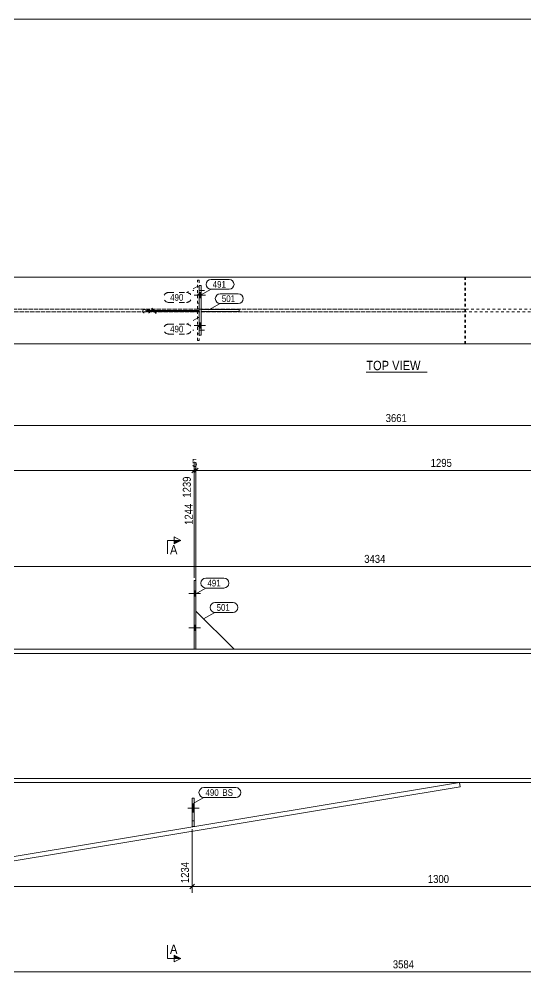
# Model space of a CAD drawing. Header units: millimetres. Extents: x 2 to 825, y 1 to 579.
# Drawn here: x 195.1 to 385.1, y 221.8 to 579 of the extents above; entities that cross this region are included whole.
import ezdxf

# ---------------------------------------------------------------- set-up
doc = ezdxf.new("R2010")
doc.units = ezdxf.units.MM
for name, pattern in [('XKITLINE00', [0]), ('XKITLINE01', [4, 1, -1, 1, -1]), ('XKITLINE02', [4, 2, -2])]:
    doc.linetypes.add(name, pattern=pattern)
for name, color, linetype, lineweight in [('Bolt', 3, 'Continuous', 0), ('Dimensions', 7, 'Continuous', 0), ('DrawingSheet', 5, 'Continuous', 0), ('OtherObjectType', 7, 'Continuous', 0), ('Part', 2, 'Continuous', 0), ('PartMark', 7, 'Continuous', 0), ('Section', 6, 'Continuous', 0)]:
    doc.layers.add(name, color=color, linetype=linetype, lineweight=lineweight)
doc.styles.add('ARIAL', font='ARIAL.TTF')

# ---------------------------------------------------------------- blocks, each defined once
blk = doc.blocks.new('*A7')
at = {"layer": 'Bolt'}
for points in [[(260.68, 364.61), (261.39, 364.61), (261.39, 362.61), (260.68, 362.61)], [(260.68, 364.61), (261.39, 364.61), (261.39, 362.61), (260.68, 362.61)], [(260.68, 351.76), (261.39, 351.76), (261.39, 349.76), (260.68, 349.76)], [(260.68, 351.76), (261.39, 351.76), (261.39, 349.76), (260.68, 349.76)]]:
    blk.add_hatch(color=3, dxfattribs=at).paths.add_polyline_path(points, flags=17)
at = {"layer": 'Bolt', "color": 3, "linetype": 'XKITLINE00', "lineweight": 0}
for p, q in [((261.39, 364.61), (260.68, 364.61)), ((261.39, 364.61), (260.68, 364.61)), ((263.05, 363.61), (258.77, 363.61)), ((263.05, 363.61), (258.77, 363.61)), ((261.39, 362.61), (260.68, 362.61)), ((261.39, 362.61), (260.68, 362.61)), ((263.05, 350.76), (258.77, 350.76)), ((263.05, 350.76), (258.77, 350.76)), ((261.39, 351.76), (260.68, 351.76)), ((261.39, 351.76), (260.68, 351.76)), ((261.39, 349.76), (260.68, 349.76)), ((261.39, 349.76), (260.68, 349.76))]:
    blk.add_line(p, q, dxfattribs=at)
blk = doc.blocks.new('*A8')
at = {"layer": 'Bolt'}
blk.add_hatch(color=3, dxfattribs=at).paths.add_polyline_path([(260.68, 281.7), (259.97, 281.7), (259.97, 284.51), (260.68, 284.51)], flags=17)
at = {"layer": 'Bolt', "color": 3, "linetype": 'XKITLINE00', "lineweight": 0}
for p, q in [((262.61, 283.11), (258.32, 283.11)), ((260.68, 284.51), (259.97, 284.51)), ((260.68, 281.7), (259.97, 281.7))]:
    blk.add_line(p, q, dxfattribs=at)
blk = doc.blocks.new('*A9')
at = {"layer": 'Bolt', "color": 3, "linetype": 'XKITLINE02', "lineweight": 0}
for p, q in [((262.61, 283.11), (258.32, 283.11)), ((260.68, 284.51), (259.97, 284.51)), ((260.68, 281.7), (259.97, 281.7))]:
    blk.add_line(p, q, dxfattribs=at)
blk = doc.blocks.new('*A12')
at = {"layer": 'Part', "color": 2, "linetype": 'XKITLINE00', "lineweight": 0}
for p, q in [((595.66, 341.19), (88.8, 341.19)), ((595.66, 342.76), (88.97, 342.76)), ((595.66, 294.33), (83.86, 294.33)), ((83.69, 292.76), (595.66, 292.76))]:
    blk.add_line(p, q, dxfattribs=at)
blk = doc.blocks.new('*A17')
at = {"layer": 'Part', "color": 2, "linetype": 'XKITLINE00', "lineweight": 0}
for p, q in [((260.68, 342.76), (260.68, 368.47)), ((260.68, 368.47), (261.39, 368.47)), ((261.39, 368.47), (261.39, 342.76))]:
    blk.add_line(p, q, dxfattribs=at)
at = {"layer": 'Part', "color": 7, "linetype": 'XKITLINE01', "lineweight": 0}
blk.add_line((261.39, 342.76), (260.68, 342.76), dxfattribs=at)
blk = doc.blocks.new('*A18')
at = {"layer": 'Part', "color": 2, "linetype": 'XKITLINE00', "lineweight": 0}
blk.add_line((275.68, 342.76), (261.39, 357.04), dxfattribs=at)
at = {"layer": 'Part', "color": 7, "linetype": 'XKITLINE01', "lineweight": 0}
for p, q in [((261.39, 357.04), (261.39, 342.76)), ((261.39, 342.76), (275.68, 342.76))]:
    blk.add_line(p, q, dxfattribs=at)
blk = doc.blocks.new('*A19')
at = {"layer": 'Part', "color": 2, "linetype": 'XKITLINE00', "lineweight": 0}
for p, q in [((259.97, 276.25), (259.97, 286.96)), ((259.97, 286.96), (260.68, 286.96)), ((260.68, 286.96), (260.68, 276.25)), ((260.68, 276.25), (259.97, 276.25))]:
    blk.add_line(p, q, dxfattribs=at)
at = {"layer": 'Part', "color": 7, "linetype": 'XKITLINE01', "lineweight": 0}
blk.add_line((259.97, 278.39), (260.68, 278.39), dxfattribs=at)
blk = doc.blocks.new('*A20')
at = {"layer": 'Part', "color": 7, "linetype": 'XKITLINE01', "lineweight": 0}
for p, q in [((259.97, 286.96), (259.97, 276.25)), ((260.68, 286.96), (259.97, 286.96)), ((260.68, 276.25), (260.68, 286.96)), ((259.97, 278.39), (260.68, 278.39)), ((259.97, 276.25), (260.68, 276.25))]:
    blk.add_line(p, q, dxfattribs=at)
blk = doc.blocks.new('*A25')
at = {"layer": 'Part', "color": 2, "linetype": 'XKITLINE00', "lineweight": 0}
for p, q in [((360.47, 291.21), (78.6, 244.45)), ((78.77, 246.07), (360.21, 292.76)), ((83.47, 290.68), (85.78, 292.76)), ((360.21, 292.76), (360.47, 291.21))]:
    blk.add_line(p, q, dxfattribs=at)
at = {"layer": 'Part', "color": 7, "linetype": 'XKITLINE01', "lineweight": 0}
for p, q in [((78.6, 244.45), (83.47, 290.68)), ((85.78, 292.76), (360.21, 292.76))]:
    blk.add_line(p, q, dxfattribs=at)
blk = doc.blocks.new('*A29')
at = {"layer": 'Bolt'}
for points in [[(262.65, 476.49), (263.37, 476.49), (263.37, 474.49), (262.65, 474.49)], [(262.65, 476.49), (263.37, 476.49), (263.37, 474.49), (262.65, 474.49)], [(262.65, 465.06), (263.37, 465.06), (263.37, 463.06), (262.65, 463.06)], [(262.65, 465.06), (263.37, 465.06), (263.37, 463.06), (262.65, 463.06)]]:
    blk.add_hatch(color=3, dxfattribs=at).paths.add_polyline_path(points, flags=17)
at = {"layer": 'Bolt', "color": 3, "linetype": 'XKITLINE00', "lineweight": 0}
for p, q in [((265.02, 475.49), (260.74, 475.49)), ((265.02, 475.49), (260.74, 475.49)), ((263.37, 476.49), (262.65, 476.49)), ((263.37, 476.49), (262.65, 476.49)), ((263.37, 474.49), (262.65, 474.49)), ((263.37, 474.49), (262.65, 474.49)), ((263.37, 465.06), (262.65, 465.06)), ((263.37, 465.06), (262.65, 465.06)), ((265.02, 464.06), (260.74, 464.06)), ((265.02, 464.06), (260.74, 464.06)), ((263.37, 463.06), (262.65, 463.06)), ((263.37, 463.06), (262.65, 463.06))]:
    blk.add_line(p, q, dxfattribs=at)
blk = doc.blocks.new('*A30')
at = {"layer": 'Bolt', "color": 3, "linetype": 'XKITLINE02', "lineweight": 0}
for p, q in [((264.58, 462.34), (260.29, 462.34)), ((262.65, 463.75), (261.94, 463.75)), ((262.65, 460.94), (261.94, 460.94))]:
    blk.add_line(p, q, dxfattribs=at)
blk = doc.blocks.new('*A31')
at = {"layer": 'Bolt', "color": 3, "linetype": 'XKITLINE02', "lineweight": 0}
for p, q in [((264.58, 477.2), (260.29, 477.2)), ((262.65, 478.6), (261.94, 478.6)), ((262.65, 475.8), (261.94, 475.8))]:
    blk.add_line(p, q, dxfattribs=at)
blk = doc.blocks.new('*A34')
at = {"layer": 'Part', "color": 2, "linetype": 'XKITLINE00', "lineweight": 0}
for p, q in [((597.64, 482.27), (91.09, 482.27)), ((597.64, 457.27), (91.09, 457.27))]:
    blk.add_line(p, q, dxfattribs=at)
at = {"layer": 'Part', "color": 7, "linetype": 'XKITLINE01', "lineweight": 0}
for p, q in [((597.64, 470.27), (85.83, 470.27)), ((85.83, 469.27), (597.64, 469.27))]:
    blk.add_line(p, q, dxfattribs=at)
blk = doc.blocks.new('*A39')
at = {"layer": 'Part', "color": 2, "linetype": 'XKITLINE00', "lineweight": 0}
for p, q in [((262.65, 479.06), (263.37, 479.06)), ((262.65, 479.06), (262.65, 460.49)), ((263.37, 479.06), (263.37, 460.49)), ((262.65, 460.49), (263.37, 460.49))]:
    blk.add_line(p, q, dxfattribs=at)
blk = doc.blocks.new('*A40')
at = {"layer": 'Part', "color": 2, "linetype": 'XKITLINE00', "lineweight": 0}
for p, q in [((263.37, 470.13), (277.65, 470.13)), ((277.65, 469.41), (263.37, 469.41)), ((277.65, 469.41), (277.65, 470.13))]:
    blk.add_line(p, q, dxfattribs=at)
at = {"layer": 'Part', "color": 7, "linetype": 'XKITLINE01', "lineweight": 0}
blk.add_line((263.37, 469.41), (263.37, 470.13), dxfattribs=at)
blk.add_line((263.37, 469.41), (263.37, 470.13), dxfattribs=at)
blk = doc.blocks.new('*A41')
at = {"layer": 'Part', "color": 7, "linetype": 'XKITLINE01', "lineweight": 0}
for p, q in [((261.94, 458.49), (261.94, 469.2)), ((261.94, 469.2), (262.65, 469.2)), ((262.65, 469.2), (262.65, 458.49)), ((261.94, 467.06), (262.65, 467.06)), ((262.65, 458.49), (261.94, 458.49))]:
    blk.add_line(p, q, dxfattribs=at)
blk = doc.blocks.new('*A42')
at = {"layer": 'Part', "color": 7, "linetype": 'XKITLINE01', "lineweight": 0}
for p, q in [((261.94, 470.34), (261.94, 481.06)), ((261.94, 481.06), (262.65, 481.06)), ((262.65, 481.06), (262.65, 470.34)), ((261.94, 472.49), (262.65, 472.49)), ((262.65, 470.34), (261.94, 470.34))]:
    blk.add_line(p, q, dxfattribs=at)
blk = doc.blocks.new('*A47')
at = {"layer": 'Part', "color": 7, "linetype": 'XKITLINE01', "lineweight": 0}
for p, q in [((362.44, 482.27), (80.57, 482.27)), ((80.57, 457.27), (80.57, 482.27)), ((80.74, 470.27), (80.74, 482.27)), ((362.18, 457.27), (362.18, 482.27)), ((362.44, 457.27), (362.44, 482.27)), ((362.18, 470.27), (80.74, 470.27)), ((362.18, 469.27), (80.74, 469.27)), ((80.74, 457.27), (80.74, 469.27)), ((85.45, 470.27), (85.45, 469.27)), ((87.75, 469.27), (87.75, 470.27)), ((362.44, 457.27), (80.57, 457.27))]:
    blk.add_line(p, q, dxfattribs=at)
blk = doc.blocks.new('*A65')
at = {"layer": 'DrawingSheet', "color": 5, "linetype": 'XKITLINE00', "lineweight": 0}
blk.add_line((825, 579), (5, 579), dxfattribs=at)
blk = doc.blocks.new('*A73')
at = {"layer": 'Dimensions', "color": 7, "linetype": 'XKITLINE00', "lineweight": 0}
blk.add_line((75.49, 426.56), (598.52, 426.56), dxfattribs=at)
at = {"layer": 'Dimensions', "color": 3, "style": 'ARIAL', "width": 0.85}
blk.add_text('3661', height=3, dxfattribs=at).set_placement((332.55, 427.91))
blk = doc.blocks.new('*A94')
at = {"layer": 'PartMark', "color": 7, "linetype": 'XKITLINE00', "lineweight": 0}
for p, q in [((265.11, 369.38), (271.87, 369.38)), ((260.86, 363.29), (265.11, 365.68)), ((265.11, 365.68), (271.87, 365.68))]:
    blk.add_line(p, q, dxfattribs=at)
for centre, start, end in [((265.11, 367.53), 90, 270), ((271.87, 367.53), 270, 90)]:
    blk.add_arc(centre, 1.85, start, end, dxfattribs=at)
at = {"layer": 'PartMark', "color": 3, "style": 'ARIAL', "width": 0.85}
blk.add_text('491', height=2.5, dxfattribs=at).set_placement((265.71, 366.28))
blk = doc.blocks.new('*A95')
at = {"layer": 'PartMark', "color": 7, "linetype": 'XKITLINE00', "lineweight": 0}
for p, q in [((268.54, 360.24), (275.3, 360.24)), ((264.29, 354.14), (268.54, 356.54)), ((268.54, 356.54), (275.3, 356.54))]:
    blk.add_line(p, q, dxfattribs=at)
for centre, start, end in [((268.54, 358.39), 90, 270), ((275.3, 358.39), 270, 90)]:
    blk.add_arc(centre, 1.85, start, end, dxfattribs=at)
at = {"layer": 'PartMark', "color": 3, "style": 'ARIAL', "width": 0.85}
blk.add_text('501', height=2.5, dxfattribs=at).set_placement((269.14, 357.14))
blk = doc.blocks.new('*A97')
at = {"layer": 'PartMark', "color": 7, "linetype": 'XKITLINE00', "lineweight": 0}
for p, q in [((264.39, 290.87), (276.35, 290.87)), ((260.15, 284.78), (264.39, 287.17)), ((264.39, 287.17), (276.35, 287.17))]:
    blk.add_line(p, q, dxfattribs=at)
for centre, start, end in [((264.39, 289.02), 90, 270), ((276.35, 289.02), 270, 90)]:
    blk.add_arc(centre, 1.85, start, end, dxfattribs=at)
at = {"layer": 'PartMark', "color": 3, "style": 'ARIAL', "width": 0.85}
for s, p in [('490', (264.99, 287.77)), ('BS', (271.31, 287.77))]:
    blk.add_text(s, height=2.5, dxfattribs=at).set_placement(p)
blk = doc.blocks.new('*A99')
at = {"layer": 'Section'}
for points in [[(253.18, 383.57), (255.68, 383.57), (253.18, 382.32)], [(253.18, 228.04), (255.68, 226.79), (253.18, 226.79)]]:
    blk.add_hatch(color=3, dxfattribs=at).paths.add_polyline_path(points, flags=17)
at = {"layer": 'Section', "color": 1, "linetype": 'XKITLINE00', "lineweight": 0}
for p, q in [((250.68, 383.57), (250.68, 378.57)), ((250.68, 383.57), (255.68, 383.57)), ((250.68, 226.79), (250.68, 231.79)), ((250.68, 226.79), (255.68, 226.79))]:
    blk.add_line(p, q, dxfattribs=at)
at = {"layer": 'Section', "color": 3, "linetype": 'XKITLINE00', "lineweight": 0}
for p, q in [((253.18, 382.32), (253.18, 384.82)), ((253.18, 384.82), (255.68, 383.57)), ((255.68, 383.57), (253.18, 382.32)), ((255.68, 226.79), (253.18, 228.04)), ((253.18, 228.04), (253.18, 225.54)), ((255.68, 226.79), (253.18, 225.54))]:
    blk.add_line(p, q, dxfattribs=at)
at = {"layer": 'Section', "color": 7, "style": 'ARIAL', "width": 0.85}
for p in [(251.68, 378.32), (251.68, 228.54)]:
    blk.add_text('A', height=3.5, dxfattribs=at).set_placement(p)
blk = doc.blocks.new('*A102')
at = {"layer": 'Dimensions', "color": 7, "linetype": 'XKITLINE00', "lineweight": 0}
blk.add_line((83.69, 221.76), (595.66, 221.76), dxfattribs=at)
at = {"layer": 'Dimensions', "color": 3, "style": 'ARIAL', "width": 0.85}
blk.add_text('3584', height=3, dxfattribs=at).set_placement((335.23, 223.11))
blk = doc.blocks.new('*A104')
at = {"layer": 'Dimensions', "color": 7, "linetype": 'XKITLINE00', "lineweight": 0}
blk.add_line((83.69, 373.76), (574.24, 373.76), dxfattribs=at)
at = {"layer": 'Dimensions', "color": 3, "style": 'ARIAL', "width": 0.85}
blk.add_text('3434', height=3, dxfattribs=at).set_placement((324.51, 375.11))
blk = doc.blocks.new('*A106')
at = {"layer": 'Dimensions', "color": 7, "linetype": 'XKITLINE00', "lineweight": 0}
for p, q in [((83.69, 291.76), (83.69, 251.36)), ((259.97, 275.25), (259.97, 251.36)), ((84.54, 254.61), (82.84, 252.91)), ((83.69, 253.76), (259.97, 253.76)), ((260.81, 254.61), (259.12, 252.91))]:
    blk.add_line(p, q, dxfattribs=at)
at = {"layer": 'Dimensions', "color": 3}
for p in [(83.69, 253.76), (259.97, 253.76)]:
    blk.add_point(p, dxfattribs=at)
at = {"layer": 'Dimensions', "color": 3, "style": 'ARIAL', "width": 0.85}
blk.add_text('1234', height=3, rotation=90.0002, dxfattribs=at).set_placement((258.77, 255.06))
blk.add_text('1234', height=3, dxfattribs=at).set_placement((167.38, 255.11))
blk = doc.blocks.new('*A107')
at = {"layer": 'Dimensions', "color": 7, "linetype": 'XKITLINE00', "lineweight": 0}
for p, q in [((445.68, 293.33), (445.68, 251.36)), ((259.97, 275.25), (259.97, 251.36)), ((260.81, 254.61), (259.12, 252.91)), ((259.97, 253.76), (445.68, 253.76)), ((446.53, 254.61), (444.83, 252.91))]:
    blk.add_line(p, q, dxfattribs=at)
at = {"layer": 'Dimensions', "color": 3}
for p in [(259.97, 253.76), (445.68, 253.76)]:
    blk.add_point(p, dxfattribs=at)
at = {"layer": 'Dimensions', "color": 3, "style": 'ARIAL', "width": 0.85}
blk.add_text('2534', height=3, rotation=90.0002, dxfattribs=at).set_placement((444.48, 255.06))
blk.add_text('1300', height=3, dxfattribs=at).set_placement((348.37, 255.11))
blk = doc.blocks.new('*A109')
at = {"layer": 'Dimensions', "color": 7, "linetype": 'XKITLINE00', "lineweight": 0}
for p, q in [((83.69, 293.76), (83.69, 414.26)), ((83.69, 293.76), (83.69, 412.61)), ((260.68, 369.47), (260.68, 412.61)), ((84.54, 410.61), (82.84, 408.91)), ((86.19, 410.26), (83.69, 409.76)), ((83.69, 409.76), (260.68, 409.76)), ((86.19, 409.26), (83.69, 409.76)), ((90.91, 409.76), (83.69, 409.76)), ((261.53, 410.61), (259.83, 408.91))]:
    blk.add_line(p, q, dxfattribs=at)
at = {"layer": 'Dimensions', "color": 3}
for p in [(83.69, 409.76), (260.68, 409.76)]:
    blk.add_point(p, dxfattribs=at)
at = {"layer": 'Dimensions', "color": 7}
blk.add_point((83.69, 409.76), dxfattribs=at)
at = {"layer": 'Dimensions', "color": 3, "style": 'ARIAL', "width": 0.85}
for s, p in [('RD', (85.14, 410.96)), ('1239', (167.74, 411.11))]:
    blk.add_text(s, height=3, dxfattribs=at).set_placement(p)
blk.add_text('1239', height=3, rotation=90.0002, dxfattribs=at).set_placement((259.48, 399.56))
blk = doc.blocks.new('*A110')
at = {"layer": 'Dimensions', "color": 7, "linetype": 'XKITLINE00', "lineweight": 0}
for p, q in [((260.68, 369.47), (260.68, 412.61)), ((261.39, 358.04), (261.39, 412.61)), ((261.53, 410.61), (259.83, 408.91)), ((262.24, 410.61), (260.55, 408.91)), ((260.68, 409.76), (261.39, 409.76))]:
    blk.add_line(p, q, dxfattribs=at)
at = {"layer": 'Dimensions', "color": 3}
for p in [(260.68, 409.76), (261.39, 409.76)]:
    blk.add_point(p, dxfattribs=at)
at = {"layer": 'Dimensions', "color": 3, "style": 'ARIAL', "width": 0.85}
blk.add_text('5', height=3, dxfattribs=at).set_placement((259.92, 411.11))
blk.add_text('1244', height=3, rotation=90.0002, dxfattribs=at).set_placement((260.19, 389.36))
blk = doc.blocks.new('*A111')
at = {"layer": 'Dimensions', "color": 7, "linetype": 'XKITLINE00', "lineweight": 0}
for p, q in [((261.39, 358.04), (261.39, 412.61)), ((446.39, 369.47), (446.39, 412.61)), ((262.24, 410.61), (260.55, 408.91)), ((261.39, 409.76), (446.39, 409.76)), ((447.24, 410.61), (445.55, 408.91))]:
    blk.add_line(p, q, dxfattribs=at)
at = {"layer": 'Dimensions', "color": 3}
for p in [(261.39, 409.76), (446.39, 409.76)]:
    blk.add_point(p, dxfattribs=at)
at = {"layer": 'Dimensions', "color": 3, "style": 'ARIAL', "width": 0.85}
blk.add_text('1295', height=3, dxfattribs=at).set_placement((349.44, 411.11))
blk.add_text('2539', height=3, rotation=90.0002, dxfattribs=at).set_placement((445.19, 399.56))
blk = doc.blocks.new('*A120')
at = {"layer": 'Dimensions', "color": 7, "linetype": 'XKITLINE00', "lineweight": 0}
for p, q in [((262.37, 469.77), (242.82, 469.77)), ((262.37, 469.41), (242.82, 469.41)), ((244.82, 470.62), (246.51, 468.92)), ((244.82, 470.26), (246.51, 468.57)), ((245.67, 469.41), (245.67, 469.77))]:
    blk.add_line(p, q, dxfattribs=at)
at = {"layer": 'Dimensions', "color": 3}
for p in [(245.67, 469.77), (245.67, 469.41)]:
    blk.add_point(p, dxfattribs=at)
at = {"layer": 'Dimensions', "color": 3, "style": 'ARIAL', "width": 0.85}
blk.add_text('3', height=3, rotation=90.0002, dxfattribs=at).set_placement((244.32, 468.48))
blk = doc.blocks.new('*A126')
at = {"layer": 'PartMark', "color": 7, "linetype": 'XKITLINE02', "lineweight": 0}
for p, q in [((262.12, 478.87), (257.88, 476.48)), ((251.12, 476.48), (257.88, 476.48)), ((251.12, 472.78), (257.88, 472.78))]:
    blk.add_line(p, q, dxfattribs=at)
for centre, start, end in [((251.12, 474.63), 90, 270), ((257.88, 474.63), 270, 90)]:
    blk.add_arc(centre, 1.85, start, end, dxfattribs=at)
at = {"layer": 'PartMark', "color": 3, "style": 'ARIAL', "width": 0.85}
blk.add_text('490', height=2.5, dxfattribs=at).set_placement((251.72, 473.38))
blk = doc.blocks.new('*A127')
at = {"layer": 'PartMark', "color": 7, "linetype": 'XKITLINE02', "lineweight": 0}
for p, q in [((251.12, 464.62), (257.88, 464.62)), ((262.12, 467.01), (257.88, 464.62)), ((251.12, 460.92), (257.88, 460.92))]:
    blk.add_line(p, q, dxfattribs=at)
for centre, start, end in [((251.12, 462.77), 90, 270), ((257.88, 462.77), 270, 90)]:
    blk.add_arc(centre, 1.85, start, end, dxfattribs=at)
at = {"layer": 'PartMark', "color": 3, "style": 'ARIAL', "width": 0.85}
blk.add_text('490', height=2.5, dxfattribs=at).set_placement((251.72, 461.52))
blk = doc.blocks.new('*A128')
at = {"layer": 'PartMark', "color": 7, "linetype": 'XKITLINE00', "lineweight": 0}
for p, q in [((270.51, 476.04), (277.27, 476.04)), ((266.26, 469.94), (270.51, 472.34)), ((270.51, 472.34), (277.27, 472.34))]:
    blk.add_line(p, q, dxfattribs=at)
for centre, start, end in [((270.51, 474.19), 90, 270), ((277.27, 474.19), 270, 90)]:
    blk.add_arc(centre, 1.85, start, end, dxfattribs=at)
at = {"layer": 'PartMark', "color": 3, "style": 'ARIAL', "width": 0.85}
blk.add_text('501', height=2.5, dxfattribs=at).set_placement((271.11, 472.94))
blk = doc.blocks.new('*A129')
at = {"layer": 'PartMark', "color": 7, "linetype": 'XKITLINE00', "lineweight": 0}
for p, q in [((267.08, 481.39), (273.84, 481.39)), ((262.84, 475.3), (267.08, 477.69)), ((267.08, 477.69), (273.84, 477.69))]:
    blk.add_line(p, q, dxfattribs=at)
for centre, start, end in [((267.08, 479.54), 90, 270), ((273.84, 479.54), 270, 90)]:
    blk.add_arc(centre, 1.85, start, end, dxfattribs=at)
at = {"layer": 'PartMark', "color": 3, "style": 'ARIAL', "width": 0.85}
blk.add_text('491', height=2.5, dxfattribs=at).set_placement((267.68, 478.29))
blk = doc.blocks.new('*A136')
at = {"layer": 'OtherObjectType', "color": 7, "linetype": 'XKITLINE00', "lineweight": 0}
blk.add_line((325.28, 446.62), (348.1, 446.62), dxfattribs=at)
at = {"layer": 'OtherObjectType', "color": 7, "style": 'ARIAL', "width": 0.85}
blk.add_text('TOP VIEW', height=3.5, dxfattribs=at).set_placement((325.28, 447.37))

msp = doc.modelspace()

# ---------------------------------------------------------------- block references
at = {"lineweight": 0}
for name in ['*A65', '*A47', '*A126', '*A42', '*A39', '*A129', '*A31', '*A29', '*A128', '*A120', '*A41', '*A40', '*A127', '*A30', '*A136', '*A73', '*A109', '*A110', '*A111', '*A99', '*A104', '*A17', '*A94', '*A7', '*A95', '*A18', '*A107', '*A25', '*A102', '*A106', '*A97', '*A19', '*A20', '*A8', '*A9']:
    msp.add_blockref(name, (0, 0), dxfattribs=at)
at = {"layer": 'Part', "lineweight": 0}
for name in ['*A34', '*A12']:
    msp.add_blockref(name, (0, 0), dxfattribs=at)

doc.saveas('drawing.dxf')
